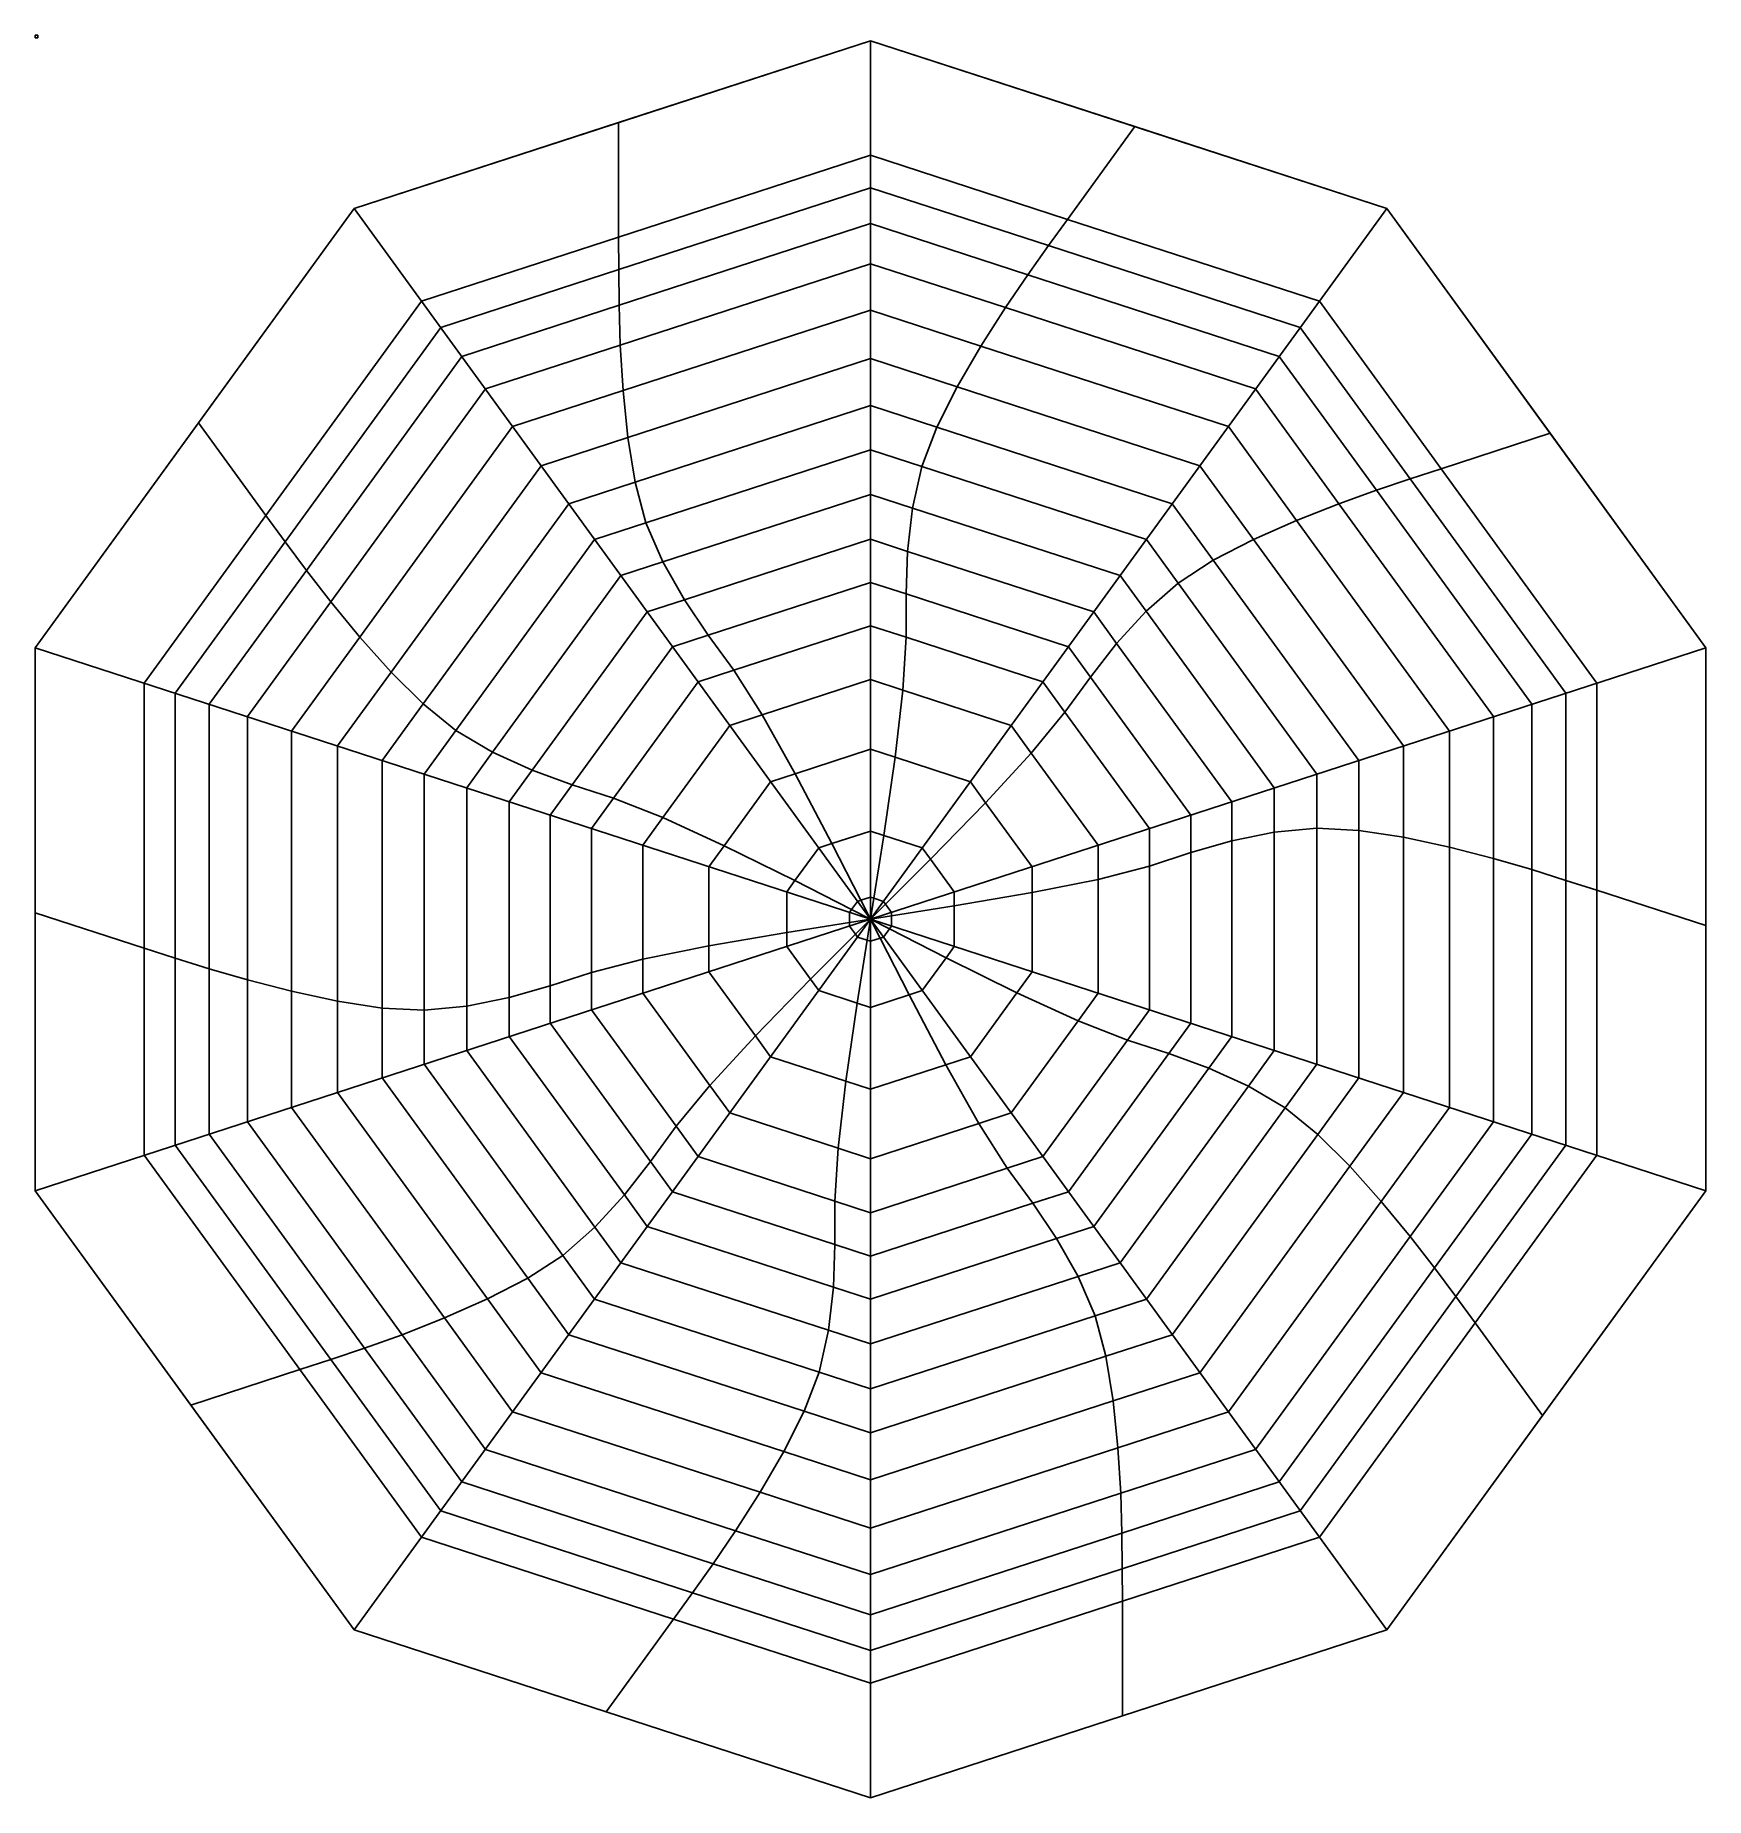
# Model space of a CAD drawing. Extents: x -3092 to 3092, y -3251 to 3271.
import ezdxf

# ---------------------------------------------------------------- set-up
doc = ezdxf.new("R2010")
doc.units = 0

msp = doc.modelspace()

# ---------------------------------------------------------------- linework, layer by layer
at = {"layer": 'CutLine', "color": 250, "linetype": 'CONTINUOUS'}
for p, q in [((-1910.7, 2629.8), (0, 3250.6)), ((0, 3250.6), (1910.7, 2629.8)), ((-3091.6, 1004.5), (-1910.7, 2629.8)), ((1910.7, 2629.8), (3091.6, 1004.5)), ((-3091.6, -1004.5), (-3091.6, 1004.5)), ((3091.6, 1004.5), (3091.6, -1004.5)), ((-1910.7, -2629.8), (-3091.6, -1004.5)), ((3091.6, -1004.5), (1910.7, -2629.8)), ((0, -3250.6), (-1910.7, -2629.8)), ((1910.7, -2629.8), (0, -3250.6))]:
    msp.add_line(p, q, dxfattribs=at)
at = {"layer": 'MountainLine', "color": 1, "linetype": 'CONTINUOUS'}
for p, q in [((-932.6, 2947.6), (0, 3250.6)), ((-932.6, 2947.6), (0, 3250.6)), ((0, 0), (0, 3250.6)), ((978.1, 2932.8), (1910.7, 2629.8)), ((978.1, 2932.8), (1910.7, 2629.8)), ((-932.4, 2523.4), (0, 2826.4)), ((-932.1, 2403.5), (0, 2706.4)), ((-2487.1, 1836.5), (-1910.7, 2629.8)), ((-2487.1, 1836.5), (-1910.7, 2629.8)), ((0, 0), (-1910.7, 2629.8)), ((0, 0), (1910.7, 2629.8)), ((-930.7, 2271.4), (0, 2573.8)), ((728.9, 2589.5), (1661.3, 2286.6)), ((658.6, 2492.4), (1590.8, 2189.5)), ((-926.2, 2124.2), (0, 2425.2)), ((582.1, 2384.6), (1512.8, 2082.2)), ((-2237.6, 1493.4), (-1661.3, 2286.6)), ((-915.7, 1955.9), (0, 2253.4)), ((499.3, 2263), (1425.5, 1962)), ((-2166.9, 1396.6), (-1590.8, 2189.5)), ((408.8, 2120.5), (1324.5, 1823)), ((-2088, 1290.5), (-1512.8, 2082.2)), ((-897.9, 1782.3), (0, 2074)), ((-1997.9, 1174.1), (-1425.5, 1962)), ((321.2, 1969.7), (1219.1, 1677.9)), ((-871.2, 1617.2), (0, 1900.3)), ((-1890.4, 1044.1), (-1324.5, 1823)), ((245.8, 1820.4), (1117, 1537.4)), ((2515.2, 1797.8), (3091.6, 1004.5)), ((2515.2, 1797.8), (3091.6, 1004.5)), ((-831.2, 1467.1), (0, 1737.1)), ((-1774, 914.1), (-1219.1, 1677.9)), ((189.9, 1675.4), (1021.1, 1405.4)), ((2111.7, 1666.6), (2688, 873.4)), ((-768.4, 1321.9), (0, 1571.6)), ((1872.6, 1587), (2447.8, 795.3)), ((1997.8, 1629.2), (2573.9, 836.3)), ((-1655.4, 796.3), (-1117, 1537.4)), ((155.4, 1521.1), (923.8, 1271.4)), ((1734, 1537.3), (2306.5, 749.4)), ((1577.2, 1475.2), (2143.1, 696.3)), ((-1534.8, 698.4), (-1021.1, 1405.4)), ((-689, 1181.8), (0, 1405.6)), ((1417.6, 1404.7), (1972.5, 640.9)), ((137.2, 1361), (826.2, 1137.2)), ((1268.9, 1328.3), (1807.3, 587.2)), ((-1398.6, 617.8), (-923.8, 1271.4)), ((-600.5, 1051.2), (0, 1246.3)), ((1138.4, 1243.8), (1652.1, 536.8)), ((132, 1203.4), (732.6, 1008.3)), ((-1252, 551.1), (-826.2, 1137.2)), ((1019.8, 1139.3), (1494.7, 485.6)), ((-506.4, 921.4), (0, 1086)), ((0, 0), (-3091.6, 1004.5)), ((-3091.6, 23.9), (-3091.6, 1004.5)), ((-3091.6, 23.9), (-3091.6, 1004.5)), ((-1103.7, 497.5), (-732.6, 1008.3)), ((0, 0), (3091.6, 1004.5)), ((131.9, 1043.1), (638.3, 878.6)), ((911, 1020.4), (1336.8, 434.4)), ((-2688, -107), (-2688, 873.4)), ((-951.3, 447.8), (-638.3, 878.6)), ((-400.8, 756.1), (0, 886.3)), ((814.2, 896), (1185.3, 385.1)), ((-2573.9, -143.8), (-2573.9, 836.3)), ((-2447.8, -183.3), (-2447.8, 795.3)), ((120.2, 847.2), (521, 717)), ((-2306.5, -224.5), (-2306.5, 749.4)), ((719.9, 766.3), (1032.8, 335.6)), ((-2143.1, -266.4), (-2143.1, 696.3)), ((-768.6, 376.1), (-521, 717)), ((-1972.5, -303.2), (-1972.5, 640.9)), ((-1807.3, -328.8), (-1807.3, 587.2)), ((-278.3, 538.3), (0, 628.7)), ((91.3, 599.1), (369.6, 508.7)), ((595.2, 614.8), (842.9, 273.9)), ((-1652.1, -337.1), (-1652.1, 536.8)), ((-1494.7, -322.3), (-1494.7, 485.6)), ((-541.5, 271.9), (-369.6, 508.7)), ((-1336.8, -290.1), (-1336.8, 434.4)), ((426, 431), (598, 194.3)), ((-1185.3, -246.3), (-1185.3, 385.1)), ((-1032.8, -196.8), (-1032.8, 335.6)), ((-142.6, 279.9), (0, 326.2)), ((1652.1, 337.1), (1652.1, -536.8)), ((1807.3, 328.8), (1807.3, -587.2)), ((-842.9, -147.5), (-842.9, 273.9)), ((-279.9, 142.6), (-191.7, 263.9)), ((49.1, 310.2), (191.7, 263.9)), ((1336.8, 290.1), (1336.8, -434.4)), ((1494.7, 322.3), (1494.7, -485.6)), ((1972.5, 303.2), (1972.5, -640.9)), ((2143.1, 266.4), (2143.1, -696.3)), ((222.1, 222.1), (310.2, 100.8)), ((1032.8, 196.8), (1032.8, -335.6)), ((1185.3, 246.3), (1185.3, -385.1)), ((2306.5, 224.5), (2306.5, -749.4)), ((-598, -98.3), (-598, 194.3)), ((842.9, 147.5), (842.9, -273.9)), ((2447.8, 183.3), (2447.8, -795.3)), ((2573.9, 143.8), (2573.9, -836.3)), ((-310.2, -49.1), (-310.2, 100.8)), ((-35.6, 70), (-47.9, 66)), ((12.3, 77.6), (0, 81.5)), ((55.5, 55.5), (47.9, 66)), ((598, 98.3), (598, -194.3)), ((2688, 107), (2688, -873.4)), ((0, 0), (-3091.6, -1004.5)), ((0, 0), (-1910.7, -2629.8)), ((-70, 35.6), (-77.6, 25.2)), ((0, 0), (0, -3250.6)), ((0, 0), (1910.7, -2629.8)), ((0, 0), (3091.6, -1004.5)), ((0, 0), (0, 0)), ((0, 0), (0, 0)), ((0, 0), (0, 0)), ((0, 0), (0, 0)), ((0, 0), (0, 0)), ((0, 0), (0, 0)), ((0, 0), (0, 0)), ((0, 0), (0, 0)), ((0, 0), (0, 0)), ((0, 0), (0, 0)), ((0, 0), (0, 0)), ((0, 0), (0, 0)), ((0, 0), (0, 0)), ((0, 0), (0, 0)), ((0, 0), (0, 0)), ((0, 0), (0, 0)), ((0, 0), (0, 0)), ((0, 0), (0, 0)), ((0, 0), (0, 0)), ((0, 0), (0, 0)), ((77.6, 12.3), (77.6, 25.2)), ((310.2, 49.1), (310.2, -100.8)), ((-77.6, -12.3), (-77.6, -25.2)), ((-55.5, -55.5), (-47.9, -66)), ((70, -35.6), (77.6, -25.2)), ((3091.6, -23.9), (3091.6, -1004.5)), ((3091.6, -23.9), (3091.6, -1004.5)), ((-222.1, -222.1), (-310.2, -100.8)), ((-12.3, -77.6), (0, -81.5)), ((35.6, -70), (47.9, -66)), ((-426, -431), (-598, -194.3)), ((279.9, -142.6), (191.7, -263.9)), ((-595.2, -614.8), (-842.9, -273.9)), ((-49.1, -310.2), (-191.7, -263.9)), ((142.6, -279.9), (0, -326.2)), ((541.5, -271.9), (369.6, -508.7)), ((-814.2, -896), (-1185.3, -385.1)), ((-719.9, -766.3), (-1032.8, -335.6)), ((768.6, -376.1), (521, -717)), ((-911, -1020.4), (-1336.8, -434.4)), ((951.3, -447.8), (638.3, -878.6)), ((-1019.8, -1139.3), (-1494.7, -485.6)), ((-91.3, -599.1), (-369.6, -508.7)), ((1103.7, -497.5), (732.6, -1008.3)), ((-1138.4, -1243.8), (-1652.1, -536.8)), ((278.3, -538.3), (0, -628.7)), ((1252, -551.1), (826.2, -1137.2)), ((-1417.6, -1404.7), (-1972.5, -640.9)), ((-1268.9, -1328.3), (-1807.3, -587.2)), ((1398.6, -617.8), (923.8, -1271.4)), ((-1577.2, -1475.2), (-2143.1, -696.3)), ((-120.2, -847.2), (-521, -717)), ((1534.8, -698.4), (1021.1, -1405.4)), ((-1734, -1537.3), (-2306.5, -749.4)), ((400.8, -756.1), (0, -886.3)), ((-1997.8, -1629.2), (-2573.9, -836.3)), ((-1872.6, -1587), (-2447.8, -795.3)), ((1655.4, -796.3), (1117, -1537.4)), ((-2111.7, -1666.6), (-2688, -873.4)), ((-131.9, -1043.1), (-638.3, -878.6)), ((506.4, -921.4), (0, -1086)), ((1774, -914.1), (1219.1, -1677.9)), ((-2515.2, -1797.8), (-3091.6, -1004.5)), ((-2515.2, -1797.8), (-3091.6, -1004.5)), ((-132, -1203.4), (-732.6, -1008.3)), ((600.5, -1051.2), (0, -1246.3)), ((1890.4, -1044.1), (1324.5, -1823)), ((-137.2, -1361), (-826.2, -1137.2)), ((689, -1181.8), (0, -1405.6)), ((1997.9, -1174.1), (1425.5, -1962)), ((-155.4, -1521.1), (-923.8, -1271.4)), ((2088, -1290.5), (1512.8, -2082.2)), ((768.4, -1321.9), (0, -1571.6)), ((-189.9, -1675.4), (-1021.1, -1405.4)), ((2166.9, -1396.6), (1590.8, -2189.5)), ((831.2, -1467.1), (0, -1737.1)), ((2237.6, -1493.4), (1661.3, -2286.6)), ((-245.8, -1820.4), (-1117, -1537.4)), ((871.2, -1617.2), (0, -1900.3)), ((-321.2, -1969.7), (-1219.1, -1677.9)), ((-408.8, -2120.5), (-1324.5, -1823)), ((897.9, -1782.3), (0, -2074)), ((2487.1, -1836.5), (1910.7, -2629.8)), ((2487.1, -1836.5), (1910.7, -2629.8)), ((915.7, -1955.9), (0, -2253.4)), ((-499.3, -2263), (-1425.5, -1962)), ((-582.1, -2384.6), (-1512.8, -2082.2)), ((926.2, -2124.2), (0, -2425.2)), ((-658.6, -2492.4), (-1590.8, -2189.5)), ((930.7, -2271.4), (0, -2573.8)), ((-728.9, -2589.5), (-1661.3, -2286.6)), ((932.1, -2403.5), (0, -2706.4)), ((932.4, -2523.4), (0, -2826.4)), ((-978.1, -2932.8), (-1910.7, -2629.8)), ((-978.1, -2932.8), (-1910.7, -2629.8)), ((932.6, -2947.6), (0, -3250.6)), ((932.6, -2947.6), (0, -3250.6))]:
    msp.add_line(p, q, dxfattribs=at)
at = {"layer": 'reference 10mm', "color": 250, "linetype": 'CONTINUOUS'}
for p, q in [((-3081.6, 3270.6), (-3091.6, 3270.6)), ((-3091.6, 3270.6), (-3091.6, 3260.6)), ((-3091.6, 3260.6), (-3081.6, 3260.6)), ((-3081.6, 3260.6), (-3081.6, 3270.6))]:
    msp.add_line(p, q, dxfattribs=at)
at = {"layer": 'ValleyLine', "color": 5, "linetype": 'CONTINUOUS'}
for p, q in [((978.1, 2932.8), (0, 3250.6)), ((978.1, 2932.8), (0, 3250.6)), ((-932.6, 2947.6), (-1910.7, 2629.8)), ((-932.6, 2947.6), (-1910.7, 2629.8)), ((-932.4, 2523.4), (-932.6, 2947.6)), ((-932.6, 2947.6), (-932.6, 2947.6)), ((-932.6, 2947.6), (-932.6, 2947.6)), ((728.9, 2589.5), (978.1, 2932.8)), ((978.1, 2932.8), (978.1, 2932.8)), ((978.1, 2932.8), (978.1, 2932.8)), ((728.9, 2589.5), (0, 2826.4)), ((658.6, 2492.4), (0, 2706.4)), ((2515.2, 1797.8), (1910.7, 2629.8)), ((2515.2, 1797.8), (1910.7, 2629.8)), ((582.1, 2384.6), (0, 2573.8)), ((658.6, 2492.4), (728.9, 2589.5)), ((-932.4, 2523.4), (-1661.3, 2286.6)), ((-932.1, 2403.5), (-932.4, 2523.4)), ((582.1, 2384.6), (658.6, 2492.4)), ((499.3, 2263), (0, 2425.2)), ((-932.1, 2403.5), (-1590.8, 2189.5)), ((-930.7, 2271.4), (-932.1, 2403.5)), ((499.3, 2263), (582.1, 2384.6)), ((2111.7, 1666.6), (1661.3, 2286.6)), ((-930.7, 2271.4), (-1512.8, 2082.2)), ((-926.2, 2124.2), (-930.7, 2271.4)), ((408.8, 2120.5), (0, 2253.4)), ((408.8, 2120.5), (499.3, 2263)), ((1997.8, 1629.2), (1590.8, 2189.5)), ((-926.2, 2124.2), (-1425.5, 1962)), ((-915.7, 1955.9), (-926.2, 2124.2)), ((321.2, 1969.7), (408.8, 2120.5)), ((321.2, 1969.7), (0, 2074)), ((1872.6, 1587), (1512.8, 2082.2)), ((245.8, 1820.4), (321.2, 1969.7)), ((1734, 1537.3), (1425.5, 1962)), ((-915.7, 1955.9), (-1324.5, 1823)), ((-897.9, 1782.3), (-915.7, 1955.9)), ((245.8, 1820.4), (0, 1900.3)), ((-2487.1, 1836.5), (-3091.6, 1004.5)), ((-2487.1, 1836.5), (-3091.6, 1004.5)), ((-2237.6, 1493.4), (-2487.1, 1836.5)), ((-2487.1, 1836.5), (-2487.1, 1836.5)), ((-2487.1, 1836.5), (-2487.1, 1836.5)), ((-897.9, 1782.3), (-1219.1, 1677.9)), ((-871.2, 1617.2), (-897.9, 1782.3)), ((189.9, 1675.4), (245.8, 1820.4)), ((1577.2, 1475.2), (1324.5, 1823)), ((2111.7, 1666.6), (2515.2, 1797.8)), ((2515.2, 1797.8), (2515.2, 1797.8)), ((2515.2, 1797.8), (2515.2, 1797.8)), ((189.9, 1675.4), (0, 1737.1)), ((155.4, 1521.1), (189.9, 1675.4)), ((1417.6, 1404.7), (1219.1, 1677.9)), ((1997.8, 1629.2), (2111.7, 1666.6)), ((-871.2, 1617.2), (-1117, 1537.4)), ((-831.2, 1467.1), (-871.2, 1617.2)), ((155.4, 1521.1), (0, 1571.6)), ((1734, 1537.3), (1872.6, 1587)), ((1872.6, 1587), (1997.8, 1629.2)), ((137.2, 1361), (155.4, 1521.1)), ((1268.9, 1328.3), (1117, 1537.4)), ((1577.2, 1475.2), (1734, 1537.3)), ((-2237.6, 1493.4), (-2688, 873.4)), ((-2166.9, 1396.6), (-2237.6, 1493.4)), ((-831.2, 1467.1), (-1021.1, 1405.4)), ((-768.4, 1321.9), (-831.2, 1467.1)), ((1417.6, 1404.7), (1577.2, 1475.2)), ((-2166.9, 1396.6), (-2573.9, 836.3)), ((-2088, 1290.5), (-2166.9, 1396.6)), ((137.2, 1361), (0, 1405.6)), ((1138.4, 1243.8), (1021.1, 1405.4)), ((1268.9, 1328.3), (1417.6, 1404.7)), ((-768.4, 1321.9), (-923.8, 1271.4)), ((-689, 1181.8), (-768.4, 1321.9)), ((132, 1203.4), (137.2, 1361)), ((1138.4, 1243.8), (1268.9, 1328.3)), ((-2088, 1290.5), (-2447.8, 795.3)), ((-1997.9, 1174.1), (-2088, 1290.5)), ((132, 1203.4), (0, 1246.3)), ((1019.8, 1139.3), (923.8, 1271.4)), ((1019.8, 1139.3), (1138.4, 1243.8)), ((-1997.9, 1174.1), (-2306.5, 749.4)), ((-1890.4, 1044.1), (-1997.9, 1174.1)), ((-689, 1181.8), (-826.2, 1137.2)), ((-600.5, 1051.2), (-689, 1181.8)), ((131.9, 1043.1), (132, 1203.4)), ((911, 1020.4), (826.2, 1137.2)), ((911, 1020.4), (1019.8, 1139.3)), ((-1890.4, 1044.1), (-2143.1, 696.3)), ((-1774, 914.1), (-1890.4, 1044.1)), ((-600.5, 1051.2), (-732.6, 1008.3)), ((-506.4, 921.4), (-600.5, 1051.2)), ((131.9, 1043.1), (0, 1086)), ((120.2, 847.2), (131.9, 1043.1)), ((814.2, 896), (732.6, 1008.3)), ((814.2, 896), (911, 1020.4)), ((3091.6, -23.9), (3091.6, 1004.5)), ((3091.6, -23.9), (3091.6, 1004.5)), ((-1774, 914.1), (-1972.5, 640.9)), ((-1655.4, 796.3), (-1774, 914.1)), ((-506.4, 921.4), (-638.3, 878.6)), ((-400.8, 756.1), (-506.4, 921.4)), ((120.2, 847.2), (0, 886.3)), ((719.9, 766.3), (638.3, 878.6)), ((719.9, 766.3), (814.2, 896)), ((2688, 107), (2688, 873.4)), ((-1655.4, 796.3), (-1807.3, 587.2)), ((-1534.8, 698.4), (-1655.4, 796.3)), ((91.3, 599.1), (120.2, 847.2)), ((2447.8, 183.3), (2447.8, 795.3)), ((2573.9, 143.8), (2573.9, 836.3)), ((-400.8, 756.1), (-521, 717)), ((-278.3, 538.3), (-400.8, 756.1)), ((595.2, 614.8), (719.9, 766.3)), ((2306.5, 224.5), (2306.5, 749.4)), ((-1534.8, 698.4), (-1652.1, 536.8)), ((-1398.6, 617.8), (-1534.8, 698.4)), ((595.2, 614.8), (521, 717)), ((2143.1, 266.4), (2143.1, 696.3)), ((-1398.6, 617.8), (-1494.7, 485.6)), ((-1252, 551.1), (-1398.6, 617.8)), ((91.3, 599.1), (0, 628.7)), ((49.1, 310.2), (91.3, 599.1)), ((426, 431), (595.2, 614.8)), ((1807.3, 328.8), (1807.3, 587.2)), ((1972.5, 303.2), (1972.5, 640.9)), ((-1252, 551.1), (-1336.8, 434.4)), ((-1103.7, 497.5), (-1252, 551.1)), ((-278.3, 538.3), (-369.6, 508.7)), ((-142.6, 279.9), (-278.3, 538.3)), ((1652.1, 337.1), (1652.1, 536.8)), ((-1103.7, 497.5), (-1185.3, 385.1)), ((-951.3, 447.8), (-1103.7, 497.5)), ((426, 431), (369.6, 508.7)), ((1494.7, 322.3), (1494.7, 485.6)), ((-951.3, 447.8), (-1032.8, 335.6)), ((-768.6, 376.1), (-951.3, 447.8)), ((222.1, 222.1), (426, 431)), ((1336.8, 290.1), (1336.8, 434.4)), ((-768.6, 376.1), (-842.9, 273.9)), ((-541.5, 271.9), (-768.6, 376.1)), ((49.1, 310.2), (0, 326.2)), ((1032.8, 196.8), (1032.8, 335.6)), ((1185.3, 246.3), (1185.3, 385.1)), ((1494.7, 322.3), (1652.1, 337.1)), ((1652.1, 337.1), (1807.3, 328.8)), ((1807.3, 328.8), (1972.5, 303.2)), ((-541.5, 271.9), (-598, 194.3)), ((-279.9, 142.6), (-541.5, 271.9)), ((-142.6, 279.9), (-191.7, 263.9)), ((-35.6, 70), (-142.6, 279.9)), ((12.3, 77.6), (49.1, 310.2)), ((222.1, 222.1), (191.7, 263.9)), ((842.9, 147.5), (842.9, 273.9)), ((1185.3, 246.3), (1336.8, 290.1)), ((1336.8, 290.1), (1494.7, 322.3)), ((1972.5, 303.2), (2143.1, 266.4)), ((2143.1, 266.4), (2306.5, 224.5)), ((55.5, 55.5), (222.1, 222.1)), ((842.9, 147.5), (1032.8, 196.8)), ((1032.8, 196.8), (1185.3, 246.3)), ((2306.5, 224.5), (2447.8, 183.3)), ((-279.9, 142.6), (-310.2, 100.8)), ((-70, 35.6), (-279.9, 142.6)), ((598, 98.3), (598, 194.3)), ((598, 98.3), (842.9, 147.5)), ((2447.8, 183.3), (2573.9, 143.8)), ((2573.9, 143.8), (2688, 107)), ((-70, 35.6), (-47.9, 66)), ((-35.6, 70), (0, 81.5)), ((0, 0), (-35.6, 70)), ((0, 0), (12.3, 77.6)), ((12.3, 77.6), (47.9, 66)), ((310.2, 49.1), (310.2, 100.8)), ((310.2, 49.1), (598, 98.3)), ((2688, 107), (3091.6, -23.9)), ((-2688, -107), (-3091.6, 23.9)), ((-3091.6, 23.9), (-3091.6, 23.9)), ((-3091.6, 23.9), (-3091.6, 23.9)), ((-3091.6, 23.9), (-3091.6, -1004.5)), ((-3091.6, 23.9), (-3091.6, -1004.5)), ((-77.6, -12.3), (-77.6, 25.2)), ((0, 0), (-77.6, -12.3)), ((0, 0), (-70, 35.6)), ((0, 0), (-55.5, -55.5)), ((0, 0), (-12.3, -77.6)), ((0, 0), (55.5, 55.5)), ((0, 0), (77.6, 12.3)), ((0, 0), (0, 0)), ((0, 0), (0, 0)), ((0, 0), (0, 0)), ((0, 0), (0, 0)), ((0, 0), (0, 0)), ((0, 0), (0, 0)), ((0, 0), (0, 0)), ((0, 0), (0, 0)), ((0, 0), (0, 0)), ((0, 0), (0, 0)), ((0, 0), (35.6, -70)), ((0, 0), (0, 0)), ((0, 0), (0, 0)), ((0, 0), (0, 0)), ((0, 0), (70, -35.6)), ((0, 0), (0, 0)), ((0, 0), (0, 0)), ((0, 0), (0, 0)), ((0, 0), (0, 0)), ((0, 0), (0, 0)), ((0, 0), (0, 0)), ((0, 0), (0, 0)), ((0, 0), (0, 0)), ((0, 0), (0, 0)), ((0, 0), (0, 0)), ((0, 0), (0, 0)), ((0, 0), (0, 0)), ((0, 0), (0, 0)), ((0, 0), (0, 0)), ((0, 0), (0, 0)), ((0, 0), (0, 0)), ((0, 0), (0, 0)), ((55.5, 55.5), (77.6, 25.2)), ((77.6, 12.3), (310.2, 49.1)), ((77.6, 12.3), (77.6, -25.2)), ((-310.2, -49.1), (-598, -98.3)), ((-77.6, -12.3), (-310.2, -49.1)), ((-310.2, -49.1), (-310.2, -100.8)), ((-55.5, -55.5), (-222.1, -222.1)), ((-55.5, -55.5), (-77.6, -25.2)), ((70, -35.6), (47.9, -66)), ((70, -35.6), (279.9, -142.6)), ((3091.6, -23.9), (3091.6, -23.9)), ((3091.6, -23.9), (3091.6, -23.9)), ((-2573.9, -143.8), (-2688, -107)), ((-2688, -107), (-2688, -873.4)), ((-598, -98.3), (-842.9, -147.5)), ((-598, -98.3), (-598, -194.3)), ((-12.3, -77.6), (-49.1, -310.2)), ((-12.3, -77.6), (-47.9, -66)), ((35.6, -70), (0, -81.5)), ((35.6, -70), (142.6, -279.9)), ((279.9, -142.6), (310.2, -100.8)), ((-2447.8, -183.3), (-2573.9, -143.8)), ((-2573.9, -143.8), (-2573.9, -836.3)), ((-2306.5, -224.5), (-2447.8, -183.3)), ((-2447.8, -183.3), (-2447.8, -795.3)), ((-842.9, -147.5), (-1032.8, -196.8)), ((-842.9, -147.5), (-842.9, -273.9)), ((279.9, -142.6), (541.5, -271.9)), ((541.5, -271.9), (598, -194.3)), ((-2143.1, -266.4), (-2306.5, -224.5)), ((-2306.5, -224.5), (-2306.5, -749.4)), ((-1185.3, -246.3), (-1336.8, -290.1)), ((-1032.8, -196.8), (-1185.3, -246.3)), ((-1185.3, -246.3), (-1185.3, -385.1)), ((-1032.8, -196.8), (-1032.8, -335.6)), ((-222.1, -222.1), (-426, -431)), ((-222.1, -222.1), (-191.7, -263.9)), ((-1972.5, -303.2), (-2143.1, -266.4)), ((-2143.1, -266.4), (-2143.1, -696.3)), ((-1807.3, -328.8), (-1972.5, -303.2)), ((-1972.5, -303.2), (-1972.5, -640.9)), ((-1494.7, -322.3), (-1652.1, -337.1)), ((-1336.8, -290.1), (-1494.7, -322.3)), ((-1494.7, -322.3), (-1494.7, -485.6)), ((-1336.8, -290.1), (-1336.8, -434.4)), ((-49.1, -310.2), (-91.3, -599.1)), ((-49.1, -310.2), (0, -326.2)), ((142.6, -279.9), (191.7, -263.9)), ((142.6, -279.9), (278.3, -538.3)), ((541.5, -271.9), (768.6, -376.1)), ((768.6, -376.1), (842.9, -273.9)), ((-1652.1, -337.1), (-1807.3, -328.8)), ((-1807.3, -328.8), (-1807.3, -587.2)), ((-1652.1, -337.1), (-1652.1, -536.8)), ((768.6, -376.1), (951.3, -447.8)), ((951.3, -447.8), (1032.8, -335.6)), ((1103.7, -497.5), (1185.3, -385.1)), ((-426, -431), (-595.2, -614.8)), ((-426, -431), (-369.6, -508.7)), ((951.3, -447.8), (1103.7, -497.5)), ((1252, -551.1), (1336.8, -434.4)), ((278.3, -538.3), (369.6, -508.7)), ((1103.7, -497.5), (1252, -551.1)), ((1398.6, -617.8), (1494.7, -485.6)), ((278.3, -538.3), (400.8, -756.1)), ((1252, -551.1), (1398.6, -617.8)), ((1534.8, -698.4), (1652.1, -536.8)), ((-595.2, -614.8), (-719.9, -766.3)), ((-595.2, -614.8), (-521, -717)), ((-91.3, -599.1), (-120.2, -847.2)), ((-91.3, -599.1), (0, -628.7)), ((1398.6, -617.8), (1534.8, -698.4)), ((1655.4, -796.3), (1807.3, -587.2)), ((1774, -914.1), (1972.5, -640.9)), ((400.8, -756.1), (521, -717)), ((1534.8, -698.4), (1655.4, -796.3)), ((1890.4, -1044.1), (2143.1, -696.3)), ((-719.9, -766.3), (-814.2, -896)), ((-719.9, -766.3), (-638.3, -878.6)), ((400.8, -756.1), (506.4, -921.4)), ((1997.9, -1174.1), (2306.5, -749.4)), ((-120.2, -847.2), (-131.9, -1043.1)), ((-120.2, -847.2), (0, -886.3)), ((1655.4, -796.3), (1774, -914.1)), ((2088, -1290.5), (2447.8, -795.3)), ((2166.9, -1396.6), (2573.9, -836.3)), ((-814.2, -896), (-911, -1020.4)), ((-814.2, -896), (-732.6, -1008.3)), ((506.4, -921.4), (638.3, -878.6)), ((2237.6, -1493.4), (2688, -873.4)), ((506.4, -921.4), (600.5, -1051.2)), ((1774, -914.1), (1890.4, -1044.1)), ((-911, -1020.4), (-1019.8, -1139.3)), ((-911, -1020.4), (-826.2, -1137.2)), ((-131.9, -1043.1), (-132, -1203.4)), ((-131.9, -1043.1), (0, -1086)), ((600.5, -1051.2), (732.6, -1008.3)), ((2487.1, -1836.5), (3091.6, -1004.5)), ((2487.1, -1836.5), (3091.6, -1004.5)), ((600.5, -1051.2), (689, -1181.8)), ((1890.4, -1044.1), (1997.9, -1174.1)), ((-1019.8, -1139.3), (-1138.4, -1243.8)), ((-1019.8, -1139.3), (-923.8, -1271.4)), ((689, -1181.8), (826.2, -1137.2)), ((-132, -1203.4), (-137.2, -1361)), ((-132, -1203.4), (0, -1246.3)), ((689, -1181.8), (768.4, -1321.9)), ((1997.9, -1174.1), (2088, -1290.5)), ((-1138.4, -1243.8), (-1268.9, -1328.3)), ((-1138.4, -1243.8), (-1021.1, -1405.4)), ((768.4, -1321.9), (923.8, -1271.4)), ((2088, -1290.5), (2166.9, -1396.6)), ((-1268.9, -1328.3), (-1417.6, -1404.7)), ((-1268.9, -1328.3), (-1117, -1537.4)), ((-137.2, -1361), (-155.4, -1521.1)), ((-137.2, -1361), (0, -1405.6)), ((768.4, -1321.9), (831.2, -1467.1)), ((-1417.6, -1404.7), (-1577.2, -1475.2)), ((-1417.6, -1404.7), (-1219.1, -1677.9)), ((831.2, -1467.1), (1021.1, -1405.4)), ((2166.9, -1396.6), (2237.6, -1493.4)), ((-1577.2, -1475.2), (-1734, -1537.3)), ((-1577.2, -1475.2), (-1324.5, -1823)), ((831.2, -1467.1), (871.2, -1617.2)), ((2237.6, -1493.4), (2487.1, -1836.5)), ((-1734, -1537.3), (-1872.6, -1587)), ((-1734, -1537.3), (-1425.5, -1962)), ((-155.4, -1521.1), (-189.9, -1675.4)), ((-155.4, -1521.1), (0, -1571.6)), ((871.2, -1617.2), (1117, -1537.4)), ((-1997.8, -1629.2), (-2111.7, -1666.6)), ((-1872.6, -1587), (-1997.8, -1629.2)), ((-1997.8, -1629.2), (-1590.8, -2189.5)), ((-1872.6, -1587), (-1512.8, -2082.2)), ((871.2, -1617.2), (897.9, -1782.3)), ((-2111.7, -1666.6), (-2515.2, -1797.8)), ((-2111.7, -1666.6), (-1661.3, -2286.6)), ((-189.9, -1675.4), (-245.8, -1820.4)), ((-189.9, -1675.4), (0, -1737.1)), ((897.9, -1782.3), (1219.1, -1677.9)), ((-2515.2, -1797.8), (-2515.2, -1797.8)), ((-2515.2, -1797.8), (-2515.2, -1797.8)), ((-2515.2, -1797.8), (-1910.7, -2629.8)), ((-2515.2, -1797.8), (-1910.7, -2629.8)), ((-245.8, -1820.4), (-321.2, -1969.7)), ((-245.8, -1820.4), (0, -1900.3)), ((897.9, -1782.3), (915.7, -1955.9)), ((915.7, -1955.9), (1324.5, -1823)), ((2487.1, -1836.5), (2487.1, -1836.5)), ((2487.1, -1836.5), (2487.1, -1836.5)), ((915.7, -1955.9), (926.2, -2124.2)), ((-321.2, -1969.7), (-408.8, -2120.5)), ((-321.2, -1969.7), (0, -2074)), ((926.2, -2124.2), (1425.5, -1962)), ((930.7, -2271.4), (1512.8, -2082.2)), ((-408.8, -2120.5), (-499.3, -2263)), ((-408.8, -2120.5), (0, -2253.4)), ((926.2, -2124.2), (930.7, -2271.4)), ((932.1, -2403.5), (1590.8, -2189.5)), ((-499.3, -2263), (-582.1, -2384.6)), ((-499.3, -2263), (0, -2425.2)), ((930.7, -2271.4), (932.1, -2403.5)), ((932.4, -2523.4), (1661.3, -2286.6)), ((-582.1, -2384.6), (-658.6, -2492.4)), ((-582.1, -2384.6), (0, -2573.8)), ((932.1, -2403.5), (932.4, -2523.4)), ((-658.6, -2492.4), (-728.9, -2589.5)), ((-658.6, -2492.4), (0, -2706.4)), ((932.4, -2523.4), (932.6, -2947.6)), ((-728.9, -2589.5), (-978.1, -2932.8)), ((-728.9, -2589.5), (0, -2826.4)), ((932.6, -2947.6), (1910.7, -2629.8)), ((932.6, -2947.6), (1910.7, -2629.8)), ((-978.1, -2932.8), (-978.1, -2932.8)), ((-978.1, -2932.8), (-978.1, -2932.8)), ((-978.1, -2932.8), (0, -3250.6)), ((-978.1, -2932.8), (0, -3250.6)), ((932.6, -2947.6), (932.6, -2947.6)), ((932.6, -2947.6), (932.6, -2947.6))]:
    msp.add_line(p, q, dxfattribs=at)

doc.saveas('drawing.dxf')
